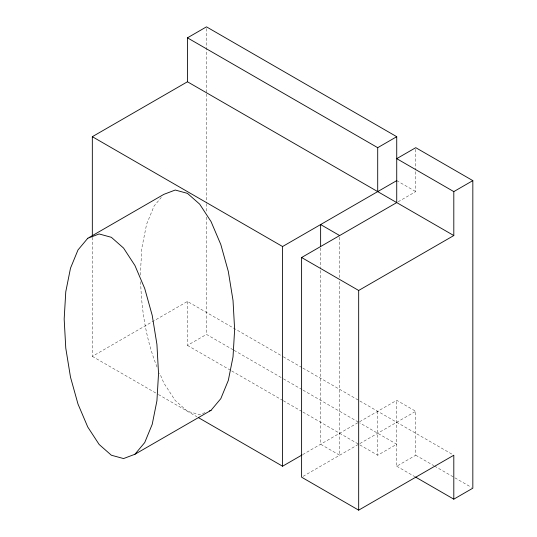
<?xml version="1.0" encoding="UTF-8"?>
<svg xmlns="http://www.w3.org/2000/svg" width="537" height="537" viewBox="0 0 537 537"><rect width="100%" height="100%" fill="white"/><g stroke="black" fill="none" stroke-linecap="round" stroke-linejoin="round"><path stroke-width="0.4" stroke-dasharray="2.69 2.01" d="M140.271 275.092L141.882 247.819L146.594 224.258L154.092 206.02L161.288 197.421M92.33 237.307L92.33 356.373L187.453 301.452L282.576 356.373M398.139 201.778L415.752 191.608L415.752 170.887M187.453 301.452L187.453 345.392L206.477 334.403L233.347 349.916M302.68 454.611L358.917 422.136M359.642 421.72L396.729 400.307L415.752 411.295L415.752 455.228L396.729 466.217L396.729 400.307M303.043 476.366L359.159 443.965M359.884 443.549L415.752 411.295M302.908 412.047L377.706 455.228L396.729 444.247L359.696 422.867M204.973 412.617L199.663 414.631L187.453 411.295L175.243 400.528L163.866 383.076L159.63 373.128M396.729 180.627L415.752 191.608M283.308 356.796L302.183 367.691M302.908 368.113L452.362 454.396M234.072 350.339L282.724 378.424M283.449 378.847L302.331 389.748M303.056 390.164L358.971 422.444M415.752 455.228L433.815 465.66M434.54 466.076L471.385 487.348M187.453 345.392L231.024 370.543M231.749 370.966L282.576 400.313M283.308 400.73L302.183 411.631M396.729 466.217L414.792 476.641M92.33 356.373L157.683 394.104M158.408 394.527L196.891 416.746M157.019 367.006C146.192 340.008 141.526 310.742 140.64 281.75M415.752 149.333L415.752 170.054M377.706 411.295L377.706 455.228M339.653 237.226L339.653 278.307M339.653 281.663L339.653 455.228L320.629 444.247L320.629 269.843M320.629 248.04L320.629 269.003M206.477 28.528L206.477 93.055M206.477 93.894L206.477 202.838M206.477 203.677L206.477 212.894M206.477 217.082L206.477 334.403"/><path stroke-width="0.81" d="M87.759 238.28L77.993 249.96L70.495 268.198L65.776 291.752L64.171 319.025L65.776 348.157L70.495 377.155L77.993 404.052L87.759 427.009L99.144 444.468L111.354 455.228L123.564 458.564L134.941 454.255L211.048 410.315L220.814 398.642L228.312 380.404L233.024 356.843L234.635 329.57L233.024 300.445L228.312 271.44L220.814 244.543L211.048 221.586L199.663 204.134L187.453 193.367L175.243 190.031L163.866 194.347L87.759 238.28L99.144 233.964L111.354 237.307L123.564 248.067L134.941 265.52L144.715 288.483L152.213 315.373L156.925 344.378L158.536 373.51L156.925 400.783L152.213 424.337L144.715 442.575L134.941 454.255M453.805 191.608L453.805 235.548L187.453 81.772L187.453 37.832L206.477 26.85L396.729 136.693L396.729 202.597L301.606 257.512L301.606 477.198L358.676 510.15L453.805 455.228L453.805 499.168L472.829 488.18L472.829 180.627L415.752 147.675L396.729 158.657L453.805 191.608L472.829 180.627M92.33 235.629L92.33 136.693L187.453 81.772M187.453 37.832L377.706 147.675L396.729 136.693M92.33 136.693L282.576 246.53L396.729 180.627M301.606 257.512L358.676 290.47L453.805 235.548M198.348 417.585L282.576 466.217L301.962 455.02M209.524 410.892L211.048 410.315M339.653 235.548L320.629 224.56L320.629 246.362M415.51 477.057L453.805 499.168M377.706 147.675L377.706 191.608M358.676 290.47L358.676 510.15M282.576 246.53L282.576 466.217"/></g></svg>
